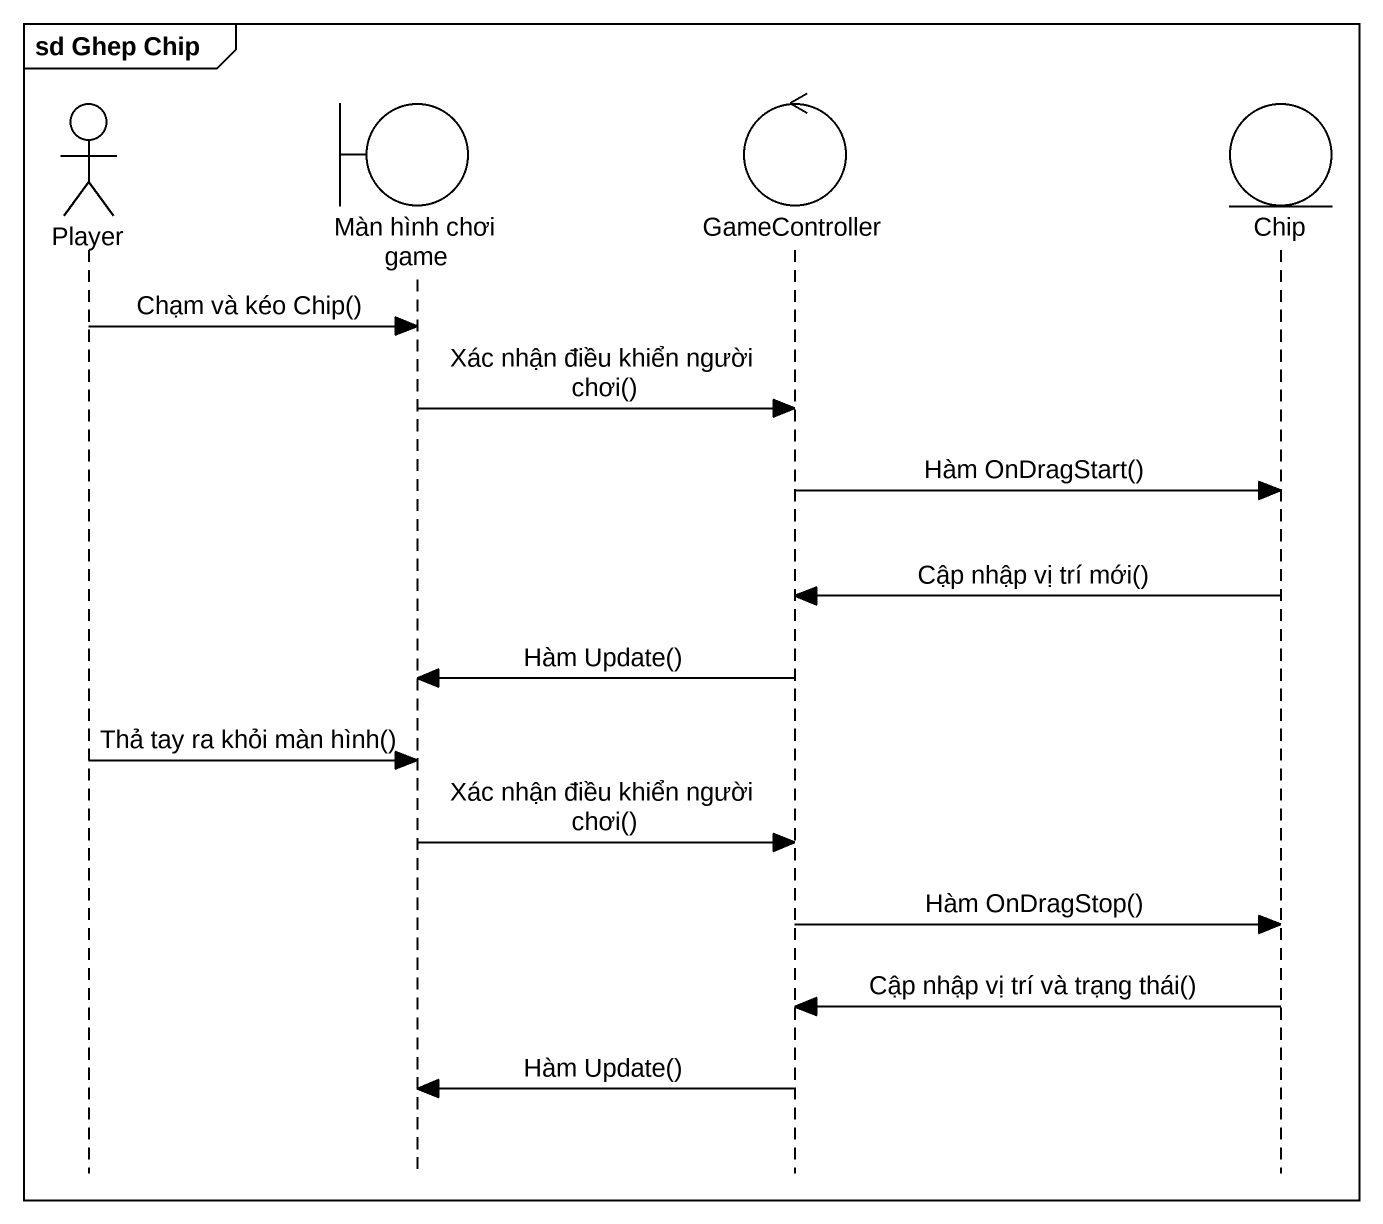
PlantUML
@startuml
mainframe sd Ghep Chip
hide footbox
actor Player
boundary "Màn hình chơi game" as Màn_hình_chơi_game
control GameController
entity Chip

Player -> Màn_hình_chơi_game : Chạm và kéo Chip()
Màn_hình_chơi_game -> GameController : Xác nhận điều khiển người chơi()
GameController -> Chip : Hàm OnDragStart()
Chip -> GameController : Cập nhập vị trí mới()
GameController -> Màn_hình_chơi_game : Hàm Update()
Player -> Màn_hình_chơi_game : Thả tay ra khỏi màn hình()
Màn_hình_chơi_game -> GameController : Xác nhận điều khiển người chơi()
GameController -> Chip : Hàm OnDragStop()
Chip -> GameController : Cập nhập vị trí và trạng thái()
GameController -> Màn_hình_chơi_game : Hàm Update()
@enduml
